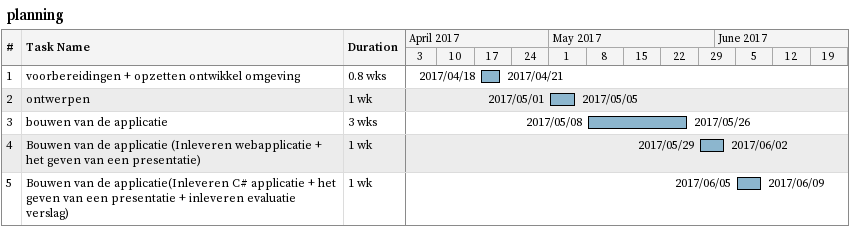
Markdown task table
planning

| ID | Task | Duration | Start | Finish |
|---|---|---|---|---|
| 1 | voorbereidingen + opzetten ontwikkel omgeving | 0.8w | 2017-04-18 | 2017-04-21 |
| 2 | ontwerpen | 1w | 2017-05-01 | 2017-05-05 |
| 3 | bouwen van de applicatie | 3w | 2017-05-08 | 2017-05-26 |
| 4 | Bouwen van de applicatie (Inleveren webapplicatie + het geven van een presentatie) | 1w | 2017-05-29 | 2017-06-02 |
| 5 | Bouwen van de applicatie(Inleveren C# applicatie + het geven van een presentatie + inleveren evaluatie verslag) | 1w | 2017-06-05 | 2017-06-09 |
